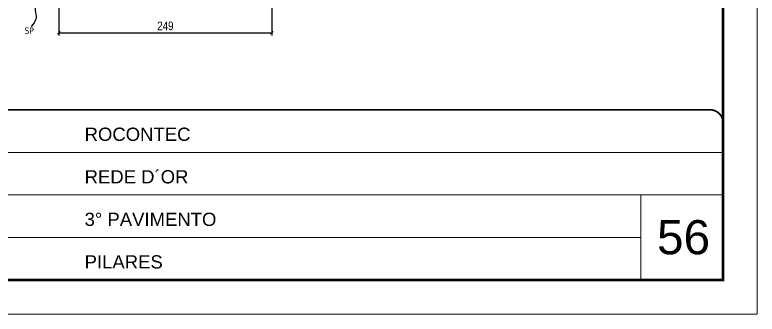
# Model space of a CAD drawing. Extents: x 2949 to 9203, y -16089 to 12527.
# Drawn here: x 8335 to 9203, y -3455 to -3104 of the extents above; entities that cross this region are included whole.
import ezdxf

# ---------------------------------------------------------------- set-up
doc = ezdxf.new("R2010")
doc.units = 0
doc.linetypes.add('CONTINUO', pattern=[0])
doc.linetypes.add('DASHED', pattern=[0.75, 0.5, -0.25])
for name, color, linetype, lineweight in [('CARIMBO', 255, 'Continuous', 9), ('Folhas', 255, 'Continuous', 9), ('SARRAFO DE PRESSAO', 251, 'DASHED', 9)]:
    doc.layers.add(name, color=color, linetype=linetype, lineweight=lineweight)
doc.layers.add('COTA', color=241, linetype='Continuous')
doc.layers.add('texto', color=7, linetype='Continuous')
doc.styles.add('ARIAL', font='arial.ttf')
doc.styles.add('COTA TECNICA', font='techl___.ttf', dxfattribs={"height": 10})
doc.styles.get("Standard").update_dxf_attribs({"font": 'arial.ttf'})
doc.dimstyles.new('PAINEL', dxfattribs={"dimtxt": 10, "dimasz": 3, "dimexe": 3, "dimexo": 3, "dimgap": 3, "dimtad": 1, "dimdec": 1, "dimzin": 12, "dimdsep": 46, "dimtxsty": 'COTA TECNICA', "dimblk1": 'OBLIQUE', "dimblk2": 'OBLIQUE', "dimsah": 1, "dimcen": 0.9, "dimclrd": 4, "dimclre": 4, "dimclrt": 240, "dimadec": 1, "dimazin": 3, "dimtfac": 1, "dimtdec": 1, "dimtmove": 0, "dimatfit": 3, "dimfxl": 1, "dimtolj": 1, "dimtzin": 12, "dimarcsym": 0})
doc.dimstyles.get("Standard").update_dxf_attribs({"dimtxt": 0.18, "dimasz": 0.18, "dimexe": 0.18, "dimexo": 0.0625, "dimgap": 0.09, "dimtad": 0, "dimtih": 1, "dimtoh": 1, "dimdec": 4, "dimzin": 0, "dimdsep": 46, "dimtxsty": 'Standard', "dimcen": 0.09, "dimadec": 0, "dimazin": 0, "dimtfac": 1, "dimtdec": 4, "dimtofl": 0, "dimtmove": 0, "dimatfit": 3, "dimfxl": 1, "dimtolj": 1, "dimtzin": 0, "dimarcsym": 0})

# ---------------------------------------------------------------- blocks, each defined once
blk = doc.blocks.new('9999999999')
at = {"color": 30, "linetype": 'CONTINUO'}
for p, q in [((98564.56, 34379.64), (99583.98, 34379.64)), ((98564.56, 34329.83), (99487.98, 34329.83)), ((99583.98, 34329.83), (99487.98, 34329.83)), ((99487.98, 34329.83), (99487.98, 34230.21)), ((98564.56, 34280.02), (99487.98, 34280.02))]:
    blk.add_line(p, q, dxfattribs=at)
at = {"color": 30, "linetype": 'CONTINUO', "const_width": 2}
blk.add_lwpolyline([(99583.98, 34230.21), (99583.98, 34414.45, 0.414214), (99568.98, 34429.45), (98228.98, 34429.45, 0.414214), (98213.98, 34414.45), (98213.98, 34245.21, 0.414214), (98228.98, 34230.21), (99583.98, 34230.21)], format="xyb", dxfattribs=at)
at = {"layer": 'Folhas'}
blk.add_lwpolyline([(98138.98, 34190.21), (99623.98, 34190.21), (99623.98, 35240.21), (98138.98, 35240.21)], close=True, dxfattribs=at)
at = {"layer": 'Folhas', "color": 30, "const_width": 3}
blk.add_lwpolyline([(98213.98, 34230.21), (99583.98, 34230.21), (99583.98, 35200.21), (98213.98, 35200.21)], close=True, dxfattribs=at)
at = {"color": 7, "linetype": 'Continuous', "ltscale": 5, "style": 'ARIAL'}
for s, height, p in [('ROCONTEC', 15.483, (98837.68, 34393.13)), ('REDE D´OR', 15.483, (98837.68, 34343.32)), ('3° PAVIMENTO', 15.4829, (98837.68, 34293.51)), ('PILARES', 15.483, (98837.68, 34243.7))]:
    blk.add_text(s, height=height, dxfattribs=at).set_placement(p)
blk = doc.blocks.new('_Oblique')
at = {"color": 0, "linetype": 'ByBlock', "lineweight": -2}
blk.add_line((-0.5, -0.5), (0.5, 0.5), dxfattribs=at)
blk = doc.blocks.new('*D1683')
at = {"layer": 'COTA', "color": 4, "lineweight": -2, "transparency": 16777216}
for p, q in [((8386.18, -3064.46), (8386.18, -3128.41)), ((8635.18, -3064.46), (8635.18, -3128.41)), ((8386.18, -3125.41), (8635.18, -3125.41))]:
    blk.add_line(p, q, dxfattribs=at)
at = {"layer": 'Defpoints', "color": 0, "transparency": 16777216}
for p in [(8386.18, -3061.46), (8635.18, -3061.46), (8635.18, -3125.41)]:
    blk.add_point(p, dxfattribs=at)
at = {"layer": 'COTA', "color": 4, "lineweight": -2, "transparency": 16777216, "xscale": 3, "yscale": 3, "zscale": 3, "rotation": 180}
blk.add_blockref('_Oblique', (8386.18, -3125.41), dxfattribs=at)
at = {"layer": 'COTA', "color": 4, "lineweight": -2, "transparency": 16777216, "xscale": 3, "yscale": 3, "zscale": 3}
blk.add_blockref('_Oblique', (8635.18, -3125.41), dxfattribs=at)
at = {"layer": 'COTA', "color": 240, "transparency": 16777216, "insert": (8510.68, -3117.31), "char_height": 10, "attachment_point": 5, "style": 'COTA TECNICA'}
blk.add_mtext('\\A1;249', dxfattribs=at)

msp = doc.modelspace()

# ---------------------------------------------------------------- block references
at = {"layer": 'SARRAFO DE PRESSAO', "color": 6, "linetype": 'ByBlock'}
msp.add_blockref('9999999999', (-90421.44, -37644.95), dxfattribs=at)

# ---------------------------------------------------------------- texts
at = {"layer": 'CARIMBO', "style": 'ARIAL'}
msp.add_text('56', height=40, dxfattribs=at).set_placement((9085.39, -3384.6))
at = {"layer": 'texto', "color": 0, "insert": (8351.4, -3122.95), "char_height": 7.5, "attachment_point": 5}
msp.add_mtext('{\\fTahoma|b0|i0|c0|p34;\\C4;SP}', dxfattribs=at)

# ---------------------------------------------------------------- dimensions: what is measured, and where the dimension line sits
at = {"layer": 'COTA'}
dim = msp.add_linear_dim(base=(8635.18, -3125.41), p1=(8386.18, -3061.46), p2=(8635.18, -3061.46), dimstyle='PAINEL', override={"dimarcsym": 2}, dxfattribs=at)
dim.commit()
dim.dimension.update_dxf_attribs({"geometry": '*D1683', "text_midpoint": (8510.68, -3117.31)})

# ---------------------------------------------------------------- leaders
at = {"layer": 'COTA', "path_type": 1}
msp.add_leader([(8374.35, -3083.64), (8358.57, -3095.47), (8359.49, -3108.48), (8353.94, -3118.26)], dimstyle='Standard', override={"dimasz": 8}, dxfattribs=at)

doc.saveas('drawing.dxf')
